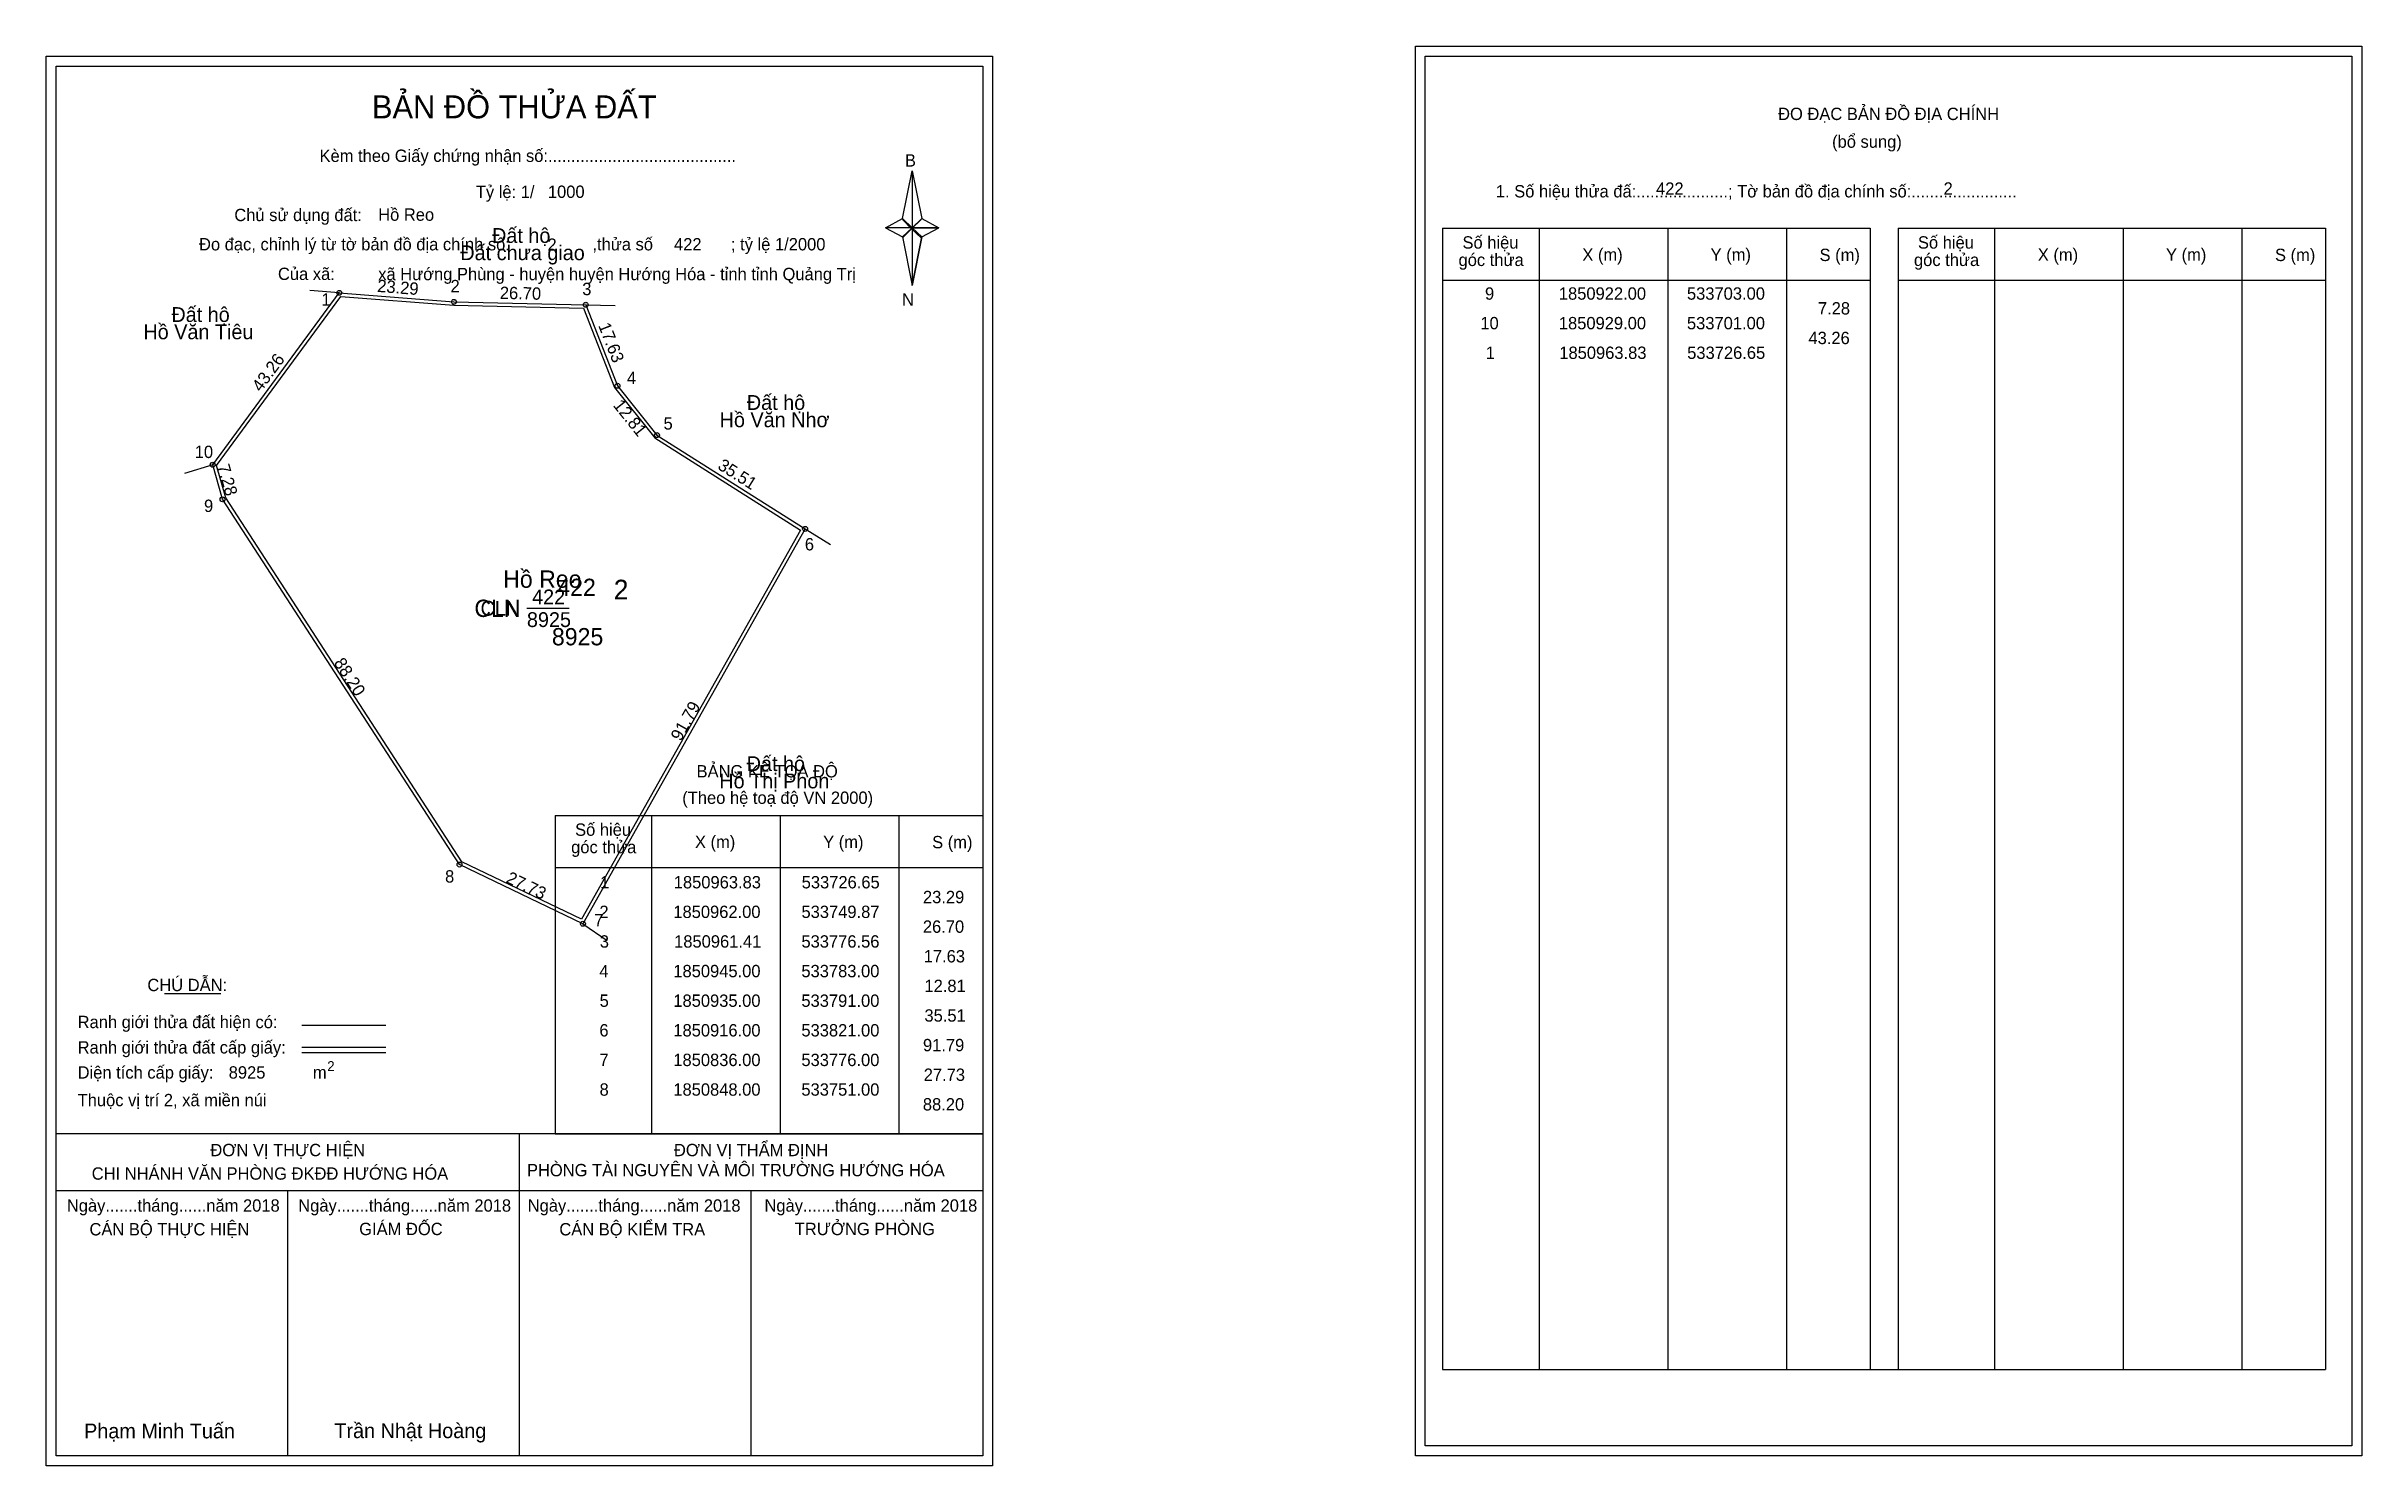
# Model space of a CAD drawing. Extents: x 533667 to 534136, y 1850726 to 1851014.
import ezdxf

# ---------------------------------------------------------------- set-up
doc = ezdxf.new("R2010")
doc.units = 0
for name, color, linetype in [('Level 1', 7, 'Continuous'), ('Level 10', 7, 'Continuous'), ('Level 11', 7, 'Continuous'), ('Level 13', 7, 'Continuous'), ('Level 2', 7, 'Continuous'), ('Level 27', 7, 'Continuous'), ('Level 3', 7, 'Continuous'), ('Level 36', 7, 'Continuous'), ('Level 4', 7, 'Continuous'), ('Level 49', 7, 'Continuous'), ('Level 5', 7, 'Continuous'), ('Level 53', 7, 'Continuous'), ('Level 55', 7, 'Continuous'), ('Level 6', 7, 'Continuous'), ('Level 63', 7, 'Continuous'), ('Level 7', 7, 'Continuous'), ('Level 9', 7, 'Continuous')]:
    doc.layers.add(name, color=color, linetype=linetype)

msp = doc.modelspace()

# ---------------------------------------------------------------- linework, layer by layer
at = {"layer": 'Level 1'}
for p, q in [((533669.3, 1851009.78), (533669.3, 1851009.78)), ((533946.62, 1851011.78), (533946.62, 1851011.78)), ((533840.72, 1850978.9), (533842.69, 1850988.54)), ((533842.69, 1850988.54), (533842.69, 1850977.01)), ((533842.69, 1850988.54), (533844.65, 1850978.9)), ((533837.27, 1850977.01), (533840.72, 1850978.9)), ((533840.72, 1850978.9), (533842.69, 1850977.01)), ((533842.54, 1850976.79), (533840.72, 1850978.68)), ((533842.69, 1850977.01), (533840.72, 1850975.17)), ((533842.54, 1850976.79), (533840.72, 1850974.95)), ((533840.72, 1850974.95), (533842.54, 1850976.79)), ((533844.51, 1850978.68), (533842.54, 1850976.79)), ((533842.54, 1850976.79), (533844.51, 1850978.68)), ((533844.51, 1850974.95), (533842.54, 1850976.79)), ((533844.65, 1850978.9), (533842.69, 1850977.01)), ((533842.69, 1850977.01), (533842.69, 1850965.31)), ((533842.69, 1850977.01), (533848.1, 1850977.01)), ((533842.69, 1850977.01), (533844.65, 1850975.17)), ((533844.65, 1850975.17), (533848.1, 1850977.01)), ((533950.15, 1850976.92), (534036.75, 1850976.92)), ((533969.74, 1850745.66), (533969.74, 1850976.92)), ((533995.81, 1850745.66), (533995.81, 1850976.92)), ((534019.79, 1850976.92), (534019.79, 1850745.66)), ((534036.75, 1850976.92), (534036.75, 1850745.66)), ((534042.41, 1850976.92), (534129.01, 1850976.92)), ((534062, 1850745.66), (534062, 1850976.92)), ((534088.07, 1850745.66), (534088.07, 1850976.92)), ((534112.04, 1850976.92), (534112.04, 1850745.66)), ((534129.01, 1850976.92), (534129.01, 1850745.66)), ((533840.72, 1850975.17), (533842.69, 1850965.31)), ((533844.65, 1850975.17), (533842.69, 1850965.31)), ((533950.15, 1850966.4), (534036.75, 1850966.4)), ((534042.41, 1850966.4), (534129.01, 1850966.4)), ((533770.39, 1850857.95), (533856.99, 1850857.95)), ((533789.98, 1850793.43), (533789.98, 1850857.95)), ((533816.05, 1850793.43), (533816.05, 1850857.95)), ((533840.02, 1850857.95), (533840.02, 1850793.43)), ((533770.39, 1850847.42), (533856.99, 1850847.42)), ((533691.21, 1850821.84), (533702.62, 1850821.84)), ((533719.08, 1850815.44), (533736.09, 1850815.44)), ((533719.08, 1850810.99), (533736.09, 1850810.99)), ((533719.08, 1850809.9), (533736.09, 1850809.9)), ((533776.12, 1850793.43), (533669.29, 1850793.43)), ((533856.99, 1850793.43), (533752.15, 1850793.43)), ((533763.14, 1850728.2), (533763.14, 1850793.43)), ((533770.39, 1850793.42), (533856.99, 1850793.42)), ((533856.99, 1850781.88), (533669.29, 1850781.88)), ((533716.22, 1850728.2), (533716.22, 1850781.88)), ((533810.07, 1850728.2), (533810.07, 1850781.88)), ((533950.15, 1850745.66), (534129.01, 1850745.66)), ((533856.99, 1850728.2), (533856.99, 1850728.2)), ((534134.32, 1850730.2), (534134.32, 1850730.2))]:
    msp.add_line(p, q, dxfattribs=at)
for points in [[(533840.72, 1850978.9), (533842.69, 1850988.54), (533842.69, 1850977.01)], [(533837.27, 1850977.01), (533840.72, 1850975.17), (533842.69, 1850977.01)], [(533842.69, 1850977.01), (533844.65, 1850978.9), (533848.1, 1850977.01)], [(533842.69, 1850977.01), (533842.69, 1850965.31), (533844.65, 1850975.17)]]:
    msp.add_lwpolyline(points, close=True, dxfattribs=at)
at = {"layer": 'Level 10'}
for points in [[(533701, 1850929), (533726.65, 1850963.83), (533749.87, 1850962), (533776.56, 1850961.41), (533783, 1850945), (533791, 1850935), (533821, 1850916), (533776, 1850836), (533751, 1850848), (533703, 1850922)], [(533701.77, 1850928.86), (533726.98, 1850963.1), (533749.83, 1850961.3), (533776.08, 1850960.72), (533782.39, 1850944.65), (533790.53, 1850934.47), (533820.06, 1850915.76), (533775.71, 1850836.91), (533751.48, 1850848.55), (533703.64, 1850922.29)]]:
    msp.add_lwpolyline(points, close=True, dxfattribs=at)
at = {"layer": 'Level 11'}
for centre in [(533726.65, 1850963.83), (533749.87, 1850962), (533776.56, 1850961.41), (533783, 1850945), (533791, 1850935), (533701, 1850929), (533701, 1850929), (533703, 1850922), (533821, 1850916), (533751, 1850848), (533776, 1850836)]:
    msp.add_circle(centre, 0.5, dxfattribs=at)
at = {"layer": 'Level 27'}
for p, q in [((533726.65, 1850963.83), (533720.67, 1850964.31)), ((533776.56, 1850961.41), (533782.56, 1850961.28)), ((533701, 1850929), (533695.27, 1850927.23)), ((533821, 1850916), (533826.12, 1850912.87)), ((533776, 1850836), (533780.94, 1850832.6))]:
    msp.add_line(p, q, dxfattribs=at)
at = {"layer": 'Level 3'}
for p, q in [((533950.15, 1850976.92), (533950.15, 1850745.66)), ((534042.41, 1850976.92), (534042.41, 1850745.66)), ((533770.39, 1850857.95), (533770.39, 1850793.43))]:
    msp.add_line(p, q, dxfattribs=at)
at = {"layer": 'Level 63'}
for points in [[(533944.62, 1851013.78), (534136.32, 1851013.78), (534136.32, 1850728.2), (533944.62, 1850728.2)], [(533667.29, 1851011.78), (533858.99, 1851011.78), (533858.99, 1850726.2), (533667.29, 1850726.2)], [(533669.29, 1851009.78), (533856.99, 1851009.78), (533856.99, 1850728.2), (533669.29, 1850728.2)], [(533946.62, 1851011.78), (534134.32, 1851011.78), (534134.32, 1850730.2), (533946.62, 1850730.2)]]:
    msp.add_lwpolyline(points, close=True, dxfattribs=at)
at = {"layer": 'Level 9'}
msp.add_line((533764.64, 1850899.92), (533773.23, 1850899.92), dxfattribs=at)

# ---------------------------------------------------------------- texts
at = {"layer": 'Level 1'}
for s, height, p in [('BẢN ĐỒ THỬA ĐẤT', 4.6657, (533733.26, 1850999.18)), ('ĐO ĐẠC BẢN ĐỒ ĐỊA CHÍNH', 2.5, (534018.1, 1850998.84)), ('(bổ sung)', 2.5, (534029.04, 1850993.22)), ('Kèm theo Giấy chứng nhận số:.........................................', 2.5, (533722.64, 1850990.35)), ('B', 2.5, (533841.23, 1850989.41)), ('1. Số hiệu thửa đấ:....................; Tờ bản đồ địa chính số:.......................', 2.5, (533960.93, 1850983.16)), ('Chủ sử dụng đất:', 2.5, (533705.38, 1850978.36)), ('Đo đạc, chỉnh lý từ tờ bản đồ địa chính số:                  ,thửa số                 ; tỷ lệ 1/2000', 2.5, (533698.23, 1850972.43)), ('góc thửa', 2.5, (533953.37, 1850969.26)), ('Số hiệu', 2.5, (533954.17, 1850972.79)), ('X (m)', 2.5, (533978.45, 1850970.32)), ('Y (m)', 2.5, (534004.43, 1850970.32)), ('S (m)', 2.5, (534026.5, 1850970.27)), ('góc thửa', 2.5, (534045.63, 1850969.26)), ('Số hiệu', 2.5, (534046.43, 1850972.79)), ('X (m)', 2.5, (534070.71, 1850970.32)), ('Y (m)', 2.5, (534096.68, 1850970.32)), ('S (m)', 2.5, (534118.76, 1850970.27)), ('Của xã:', 2.5, (533714.22, 1850966.43)), ('N', 2.5, (533840.63, 1850961.24)), ('BẢNG KÊ TỌA ĐỘ', 2.5, (533799.02, 1850865.65)), ('(Theo hệ toạ độ VN 2000)', 2.5, (533796.12, 1850860.29)), ('Số hiệu', 2.5, (533774.41, 1850853.82)), ('X (m)', 2.5, (533798.69, 1850851.34)), ('Y (m)', 2.5, (533824.66, 1850851.34)), ('S (m)', 2.5, (533846.74, 1850851.29)), ('góc thửa', 2.5, (533773.61, 1850850.29)), ('CHÚ DẪN:', 2.5, (533687.77, 1850822.35)), ('Ranh giới thửa đất hiện có:', 2.5, (533673.64, 1850814.85)), ('Ranh giới thửa đất cấp giấy:', 2.5, (533673.64, 1850809.71)), ('Diện tích cấp giấy:', 2.5, (533673.64, 1850804.63)), ('2', 2, (533724.2, 1850806.16)), ('m', 2.5, (533721.3, 1850804.65)), ('Thuộc vị trí 2, xã miền núi', 2.5, (533673.64, 1850799.03)), ('ĐƠN VỊ THỰC HIỆN', 2.5, (533700.53, 1850788.91)), ('ĐƠN VỊ THẨM ĐỊNH', 2.5, (533794.43, 1850788.91)), ('CHI NHÁNH VĂN PHÒNG ĐKĐĐ HƯỚNG HÓA', 2.5, (533676.49, 1850784.15)), ('PHÒNG TÀI NGUYÊN VÀ MÔI TRƯỜNG HƯỚNG HÓA', 2.5, (533764.66, 1850784.84)), ('Ngày.......tháng......năm 2018', 2.5, (533671.46, 1850777.67)), ('Ngày.......tháng......năm 2018', 2.5, (533718.33, 1850777.67)), ('Ngày.......tháng......năm 2018', 2.5, (533764.81, 1850777.67)), ('Ngày.......tháng......năm 2018', 2.5, (533812.77, 1850777.67)), ('CÁN BỘ THỰC HIỆN', 2.5, (533676.04, 1850772.86)), ('GIÁM ĐỐC', 2.5, (533730.68, 1850772.92)), ('CÁN BỘ KIỂM TRA', 2.5, (533771.22, 1850772.86)), ('TRƯỞNG PHÒNG', 2.5, (533818.91, 1850772.92)), ('Phạm Minh Tuấn', 3, (533674.95, 1850731.74)), ('Trần Nhật Hoàng', 3, (533725.65, 1850731.79))]:
    msp.add_text(s, height=height, dxfattribs=at).set_placement(p)
at = {"layer": 'Level 11'}
msp.add_text('Tỷ lệ: 1/', height=2.5, dxfattribs=at).set_placement((533754.3, 1850983.04))
at = {"layer": 'Level 13'}
for s, p in [('CLN', (533755.25, 1850898.42)), ('422', (533765.7, 1850900.72)), ('8925', (533764.65, 1850896.12))]:
    msp.add_text(s, height=3, dxfattribs=at).set_placement(p)
at = {"layer": 'Level 2'}
msp.add_text('Hồ Reo', height=3.5, dxfattribs=at).set_placement((533759.84, 1850904.08))
at = {"layer": 'Level 3'}
msp.add_text('CLN', height=3.5, dxfattribs=at).set_placement((533754.01, 1850898.16))
at = {"layer": 'Level 36'}
for s, p in [('Đất hộ', (533757.59, 1850973.95)), ('Đất chưa giao', (533751.16, 1850970.45)), ('Hồ Văn Tiêu', (533686.96, 1850954.43)), ('Đất hộ', (533692.63, 1850957.93)), ('Đất hộ', (533809.2, 1850940.11)), ('Hồ Văn Nhơ', (533803.69, 1850936.61)), ('Đất hộ', (533809.17, 1850866.94)), ('Hồ Thị Phon', (533803.62, 1850863.44))]:
    msp.add_text(s, height=3, dxfattribs=at).set_placement(p)
at = {"layer": 'Level 4'}
msp.add_text('422', height=3.5, dxfattribs=at).set_placement((533770.8, 1850902.41))
at = {"layer": 'Level 49'}
for s, rotation, p in [('23.29', 355.4938, (533734.26, 1850964.03)), ('26.70', 358.7336, (533759.14, 1850962.6)), ('17.63', 291.4272, (533779.06, 1850957.22)), ('43.26', 53.6308, (533710.76, 1850943.6)), ('12.81', 308.6598, (533781.97, 1850941.01)), ('7.28', 285.9454, (533701.91, 1850928.73)), ('35.51', 327.6526, (533803.11, 1850928.28)), ('88.20', 302.9694, (533725.45, 1850888.87)), ('91.79', 60.6422, (533795.8, 1850872.84)), ('27.73', 334.359, (533760.24, 1850844.45))]:
    msp.add_text(s, height=2.5, rotation=rotation, dxfattribs=at).set_placement(p)
at = {"layer": 'Level 5'}
msp.add_text('8925', height=3.5, dxfattribs=at).set_placement((533769.71, 1850892.41))
at = {"layer": 'Level 53'}
for s, p in [('9', (533958.73, 1850962.44)), ('1850922.00', (533973.69, 1850962.44)), ('533703.00', (533999.64, 1850962.44)), ('7.28', (534026.17, 1850959.44)), ('10', (533957.79, 1850956.44)), ('1850929.00', (533973.69, 1850956.44)), ('533701.00', (533999.64, 1850956.44)), ('1', (533958.87, 1850950.44)), ('1850963.83', (533973.78, 1850950.44)), ('533726.65', (533999.69, 1850950.44)), ('43.26', (534024.25, 1850953.44)), ('1', (533779.49, 1850843.17)), ('1850963.83', (533794.4, 1850843.17)), ('533726.65', (533820.31, 1850843.17)), ('23.29', (533844.88, 1850840.17)), ('2', (533779.34, 1850837.17)), ('1850962.00', (533794.31, 1850837.17)), ('533749.87', (533820.27, 1850837.17)), ('26.70', (533844.86, 1850834.17)), ('3', (533779.42, 1850831.17)), ('1850961.41', (533794.47, 1850831.17)), ('533776.56', (533820.26, 1850831.17)), ('17.63', (533845.03, 1850828.17)), ('4', (533779.33, 1850825.17)), ('1850945.00', (533794.31, 1850825.17)), ('533783.00', (533820.25, 1850825.17)), ('5', (533779.38, 1850819.17)), ('1850935.00', (533794.31, 1850819.17)), ('533791.00', (533820.25, 1850819.17)), ('12.81', (533845.18, 1850822.17)), ('35.51', (533845.18, 1850816.17)), ('6', (533779.33, 1850813.17)), ('1850916.00', (533794.31, 1850813.17)), ('533821.00', (533820.25, 1850813.17)), ('91.79', (533844.88, 1850810.17)), ('7', (533779.34, 1850807.17)), ('1850836.00', (533794.31, 1850807.17)), ('533776.00', (533820.25, 1850807.17)), ('8', (533779.37, 1850801.17)), ('1850848.00', (533794.31, 1850801.17)), ('533751.00', (533820.25, 1850801.17)), ('27.73', (533845.03, 1850804.17)), ('88.20', (533844.86, 1850798.17))]:
    msp.add_text(s, height=2.5, dxfattribs=at).set_placement(p)
at = {"layer": 'Level 55'}
for s, height, p in [('415', 0.11, (533726.53, 1850963.72)), ('415', 0.11, (533726.53, 1850963.72)), ('1', 0.4, (533726.54, 1850963.83)), ('0', 0.11, (533726.61, 1850963.72)), ('2', 0.4, (533749.73, 1850962)), ('0', 0.11, (533749.83, 1850961.89)), ('3', 0.4, (533776.44, 1850961.41)), ('418', 0.11, (533776.44, 1850961.3)), ('0', 0.11, (533776.52, 1850961.3)), ('4', 0.4, (533782.86, 1850945)), ('418', 0.11, (533782.88, 1850944.89)), ('5', 0.4, (533790.87, 1850935)), ('418', 0.11, (533790.88, 1850934.89)), ('10', 0.4, (533700.72, 1850929)), ('415', 0.11, (533700.88, 1850928.89)), ('415', 0.11, (533700.88, 1850928.89)), ('0', 0.11, (533700.96, 1850928.89)), ('0', 0.11, (533700.96, 1850928.89)), ('9', 0.4, (533702.86, 1850922)), ('0', 0.11, (533702.96, 1850921.89)), ('0', 0.11, (533702.96, 1850921.89)), ('6', 0.4, (533820.86, 1850916)), ('418', 0.11, (533820.88, 1850915.89)), ('428', 0.11, (533820.88, 1850915.89)), ('8', 0.4, (533750.87, 1850848)), ('0', 0.11, (533750.96, 1850847.89)), ('0', 0.11, (533750.96, 1850847.89)), ('7', 0.4, (533775.87, 1850836)), ('428', 0.11, (533775.88, 1850835.89)), ('0', 0.11, (533775.96, 1850835.89)), ('0', 0.11, (533775.96, 1850835.89))]:
    msp.add_text(s, height=height, dxfattribs=at).set_placement(p)
at = {"layer": 'Level 6'}
for s, p in [('1000', (533768.9, 1850983.06)), ('422', (533993.38, 1850983.7)), ('2', (534051.62, 1850983.72)), ('Hồ Reo', (533734.52, 1850978.43)), ('2', (533768.82, 1850972.34)), ('422', (533794.45, 1850972.42)), ('xã Hướng Phùng - huyện huyện Hướng Hóa - tỉnh tỉnh Quảng Trị', (533734.53, 1850966.39)), ('8925', (533704.24, 1850804.63))]:
    msp.add_text(s, height=2.5, dxfattribs=at).set_placement(p)
at = {"layer": 'Level 7'}
msp.add_text('2', height=4, dxfattribs=at).set_placement((533782.24, 1850901.7))
at = {"layer": 'Level 9'}
for s, p in [('2', (533749.18, 1850963.95)), ('1', (533723.04, 1850961.25)), ('3', (533775.86, 1850963.36)), ('4', (533784.91, 1850945.35)), ('5', (533792.33, 1850936.13)), ('10', (533697.36, 1850930.36)), ('9', (533699.24, 1850919.43)), ('6', (533820.95, 1850911.65)), ('8', (533748.07, 1850844.35)), ('7', (533778.28, 1850835.47))]:
    msp.add_text(s, height=2.5, dxfattribs=at).set_placement(p)

doc.saveas('drawing.dxf')
